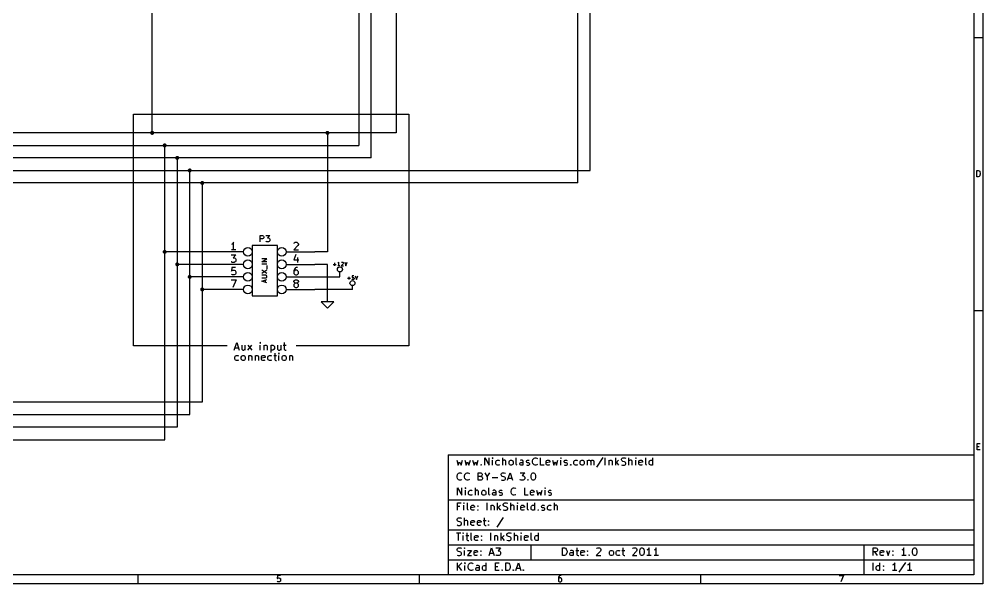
# Model space of a CAD drawing. Extents: x 4000 to 161350, y 4000 to 113000.
# Drawn here: x 84384 to 161350, y 4000 to 49070 of the extents above; entities that cross this region are included whole.
import ezdxf

# ---------------------------------------------------------------- set-up
doc = ezdxf.new("R2010")
doc.units = 0
for name, color, linetype in [('BLACK', 1, 'CONTINUOUS'), ('CYAN', 4, 'CONTINUOUS'), ('GREEN', 3, 'CONTINUOUS'), ('LIGHTBLUE', 10, 'CONTINUOUS'), ('RED', 5, 'CONTINUOUS')]:
    doc.layers.add(name, color=color, linetype=linetype)

msp = doc.modelspace()

# ---------------------------------------------------------------- linework, layer by layer
at = {"layer": 'BLACK'}
for p, q in [((161350, 113000), (161350, 4000)), ((160650, 112300), (160650, 4700)), ((161350, 47600), (160650, 47600)), ((160870, 36500), (160870, 37000)), ((160870, 37000), (160990, 37000)), ((160990, 37000), (161060, 36970)), ((161060, 36970), (161110, 36930)), ((160990, 36500), (160870, 36500)), ((161060, 36520), (160990, 36500)), ((161110, 36570), (161060, 36520)), ((161110, 36930), (161130, 36880)), ((161130, 36620), (161110, 36570)), ((161130, 36880), (161150, 36780)), ((161150, 36710), (161130, 36620)), ((161150, 36780), (161150, 36710)), ((161350, 25800), (160650, 25800)), ((160900, 14700), (160900, 15200)), ((160900, 15200), (161140, 15200)), ((160900, 14960), (161070, 14960)), ((161140, 14700), (160900, 14700)), ((118650, 14300), (118650, 4700)), ((118650, 14300), (160650, 14300)), ((119340, 13860), (119450, 13460)), ((119680, 13460), (119790, 13860)), ((119970, 13860), (120080, 13460)), ((120310, 13460), (120420, 13860)), ((120600, 13860), (120710, 13460)), ((120940, 13460), (121050, 13860)), ((121570, 13460), (121570, 14060)), ((121570, 14060), (121920, 13460)), ((121920, 13460), (121920, 14060)), ((122200, 14060), (122170, 14030)), ((122170, 14030), (122200, 14000)), ((122230, 14030), (122200, 14060)), ((122200, 14060), (122200, 14000)), ((122200, 14000), (122230, 14030)), ((122200, 13460), (122200, 13860)), ((122520, 13830), (122580, 13860)), ((122580, 13860), (122690, 13860)), ((122690, 13860), (122750, 13830)), ((123000, 13460), (123000, 14060)), ((123090, 13860), (123030, 13830)), ((123170, 13860), (123090, 13860)), ((123230, 13830), (123170, 13860)), ((123570, 13830), (123630, 13860)), ((123630, 13860), (123710, 13860)), ((123710, 13860), (123770, 13830)), ((124080, 13540), (124080, 14060)), ((124450, 13860), (124390, 13830)), ((124560, 13860), (124450, 13860)), ((124620, 13830), (124560, 13860)), ((124930, 13830), (124990, 13860)), ((124990, 13860), (125080, 13860)), ((125080, 13860), (125130, 13830)), ((125390, 13800), (125420, 13910)), ((125420, 13910), (125450, 13970)), ((125450, 13970), (125510, 14030)), ((125510, 14030), (125590, 14060)), ((125590, 14060), (125650, 14060)), ((125650, 14060), (125740, 14030)), ((125740, 14030), (125770, 14000)), ((126020, 13460), (126020, 14060)), ((126510, 13830), (126570, 13860)), ((126570, 13860), (126680, 13860)), ((126680, 13860), (126740, 13830)), ((126970, 13860), (127080, 13460)), ((127310, 13460), (127420, 13860)), ((127650, 14060), (127620, 14030)), ((127620, 14030), (127650, 14000)), ((127680, 14030), (127650, 14060)), ((127650, 14060), (127650, 14000)), ((127650, 14000), (127680, 14030)), ((127650, 13460), (127650, 13860)), ((127940, 13830), (128000, 13860)), ((128000, 13860), (128090, 13860)), ((128090, 13860), (128140, 13830)), ((128750, 13830), (128810, 13860)), ((128810, 13860), (128920, 13860)), ((128920, 13860), (128980, 13830)), ((129260, 13830), (129320, 13860)), ((129320, 13860), (129400, 13860)), ((129400, 13860), (129460, 13830)), ((129770, 13460), (129770, 13860)), ((129800, 13830), (129860, 13860)), ((129860, 13860), (129940, 13860)), ((129940, 13860), (130000, 13830)), ((130060, 13830), (130120, 13860)), ((130120, 13860), (130200, 13860)), ((130200, 13860), (130260, 13830)), ((131000, 14090), (130490, 13310)), ((131200, 13460), (131200, 14060)), ((131490, 13860), (131490, 13460)), ((131520, 13830), (131580, 13860)), ((131580, 13860), (131660, 13860)), ((131660, 13860), (131720, 13830)), ((132030, 13460), (132030, 14060)), ((132260, 13860), (132030, 13630)), ((132490, 13940), (132520, 14000)), ((132490, 13890), (132490, 13940)), ((132520, 13830), (132490, 13890)), ((132520, 14000), (132550, 14030)), ((132550, 14030), (132610, 14060)), ((132610, 14060), (132750, 14060)), ((132750, 14060), (132840, 14030)), ((133090, 13460), (133090, 14060)), ((133180, 13860), (133120, 13830)), ((133260, 13860), (133180, 13860)), ((133320, 13830), (133260, 13860)), ((133630, 14060), (133600, 14030)), ((133600, 14030), (133630, 14000)), ((133660, 14030), (133630, 14060)), ((133630, 14060), (133630, 14000)), ((133630, 14000), (133660, 14030)), ((133630, 13460), (133630, 13860)), ((133920, 13830), (133980, 13860)), ((133980, 13860), (134090, 13860)), ((134090, 13860), (134150, 13830)), ((134430, 13540), (134430, 14060)), ((134770, 13830), (134830, 13860)), ((134830, 13860), (134940, 13860)), ((134940, 13860), (135000, 13830)), ((135000, 13460), (135000, 14060)), ((119450, 13460), (119560, 13740)), ((119560, 13740), (119680, 13460)), ((120080, 13460), (120190, 13740)), ((120190, 13740), (120310, 13460)), ((120710, 13460), (120820, 13740)), ((120820, 13740), (120940, 13460)), ((121250, 13490), (121280, 13510)), ((121280, 13460), (121250, 13490)), ((121280, 13510), (121310, 13490)), ((121280, 13510), (121280, 13460)), ((121310, 13490), (121280, 13460)), ((122460, 13740), (122490, 13800)), ((122460, 13570), (122460, 13740)), ((122490, 13510), (122460, 13570)), ((122490, 13800), (122520, 13830)), ((122520, 13490), (122490, 13510)), ((122580, 13460), (122520, 13490)), ((122690, 13460), (122580, 13460)), ((122750, 13490), (122690, 13460)), ((123030, 13830), (123000, 13800)), ((123260, 13770), (123230, 13830)), ((123260, 13460), (123260, 13770)), ((123510, 13740), (123540, 13800)), ((123510, 13570), (123510, 13740)), ((123540, 13510), (123510, 13570)), ((123540, 13800), (123570, 13830)), ((123570, 13490), (123540, 13510)), ((123630, 13460), (123570, 13490)), ((123710, 13460), (123630, 13460)), ((123770, 13490), (123710, 13460)), ((123770, 13830), (123800, 13800)), ((123800, 13510), (123770, 13490)), ((123800, 13800), (123830, 13740)), ((123830, 13570), (123800, 13510)), ((123830, 13740), (123830, 13570)), ((124110, 13490), (124080, 13540)), ((124170, 13460), (124110, 13490)), ((124360, 13600), (124390, 13660)), ((124360, 13540), (124360, 13600)), ((124390, 13490), (124360, 13540)), ((124390, 13660), (124450, 13690)), ((124450, 13460), (124390, 13490)), ((124450, 13690), (124590, 13690)), ((124590, 13460), (124450, 13460)), ((124590, 13690), (124650, 13710)), ((124650, 13490), (124590, 13460)), ((124650, 13770), (124620, 13830)), ((124650, 13460), (124650, 13770)), ((124900, 13770), (124930, 13830)), ((124900, 13740), (124900, 13770)), ((124930, 13690), (124900, 13740)), ((124900, 13490), (124960, 13460)), ((124990, 13660), (124930, 13690)), ((124960, 13460), (125080, 13460)), ((125080, 13660), (124990, 13660)), ((125130, 13630), (125080, 13660)), ((125080, 13460), (125130, 13490)), ((125160, 13570), (125130, 13630)), ((125130, 13490), (125160, 13540)), ((125160, 13540), (125160, 13570)), ((125390, 13710), (125390, 13800)), ((125420, 13600), (125390, 13710)), ((125450, 13540), (125420, 13600)), ((125510, 13490), (125450, 13540)), ((125590, 13460), (125510, 13490)), ((125650, 13460), (125590, 13460)), ((125740, 13490), (125650, 13460)), ((125770, 13510), (125740, 13490)), ((126310, 13460), (126020, 13460)), ((126480, 13770), (126510, 13830)), ((126480, 13540), (126480, 13770)), ((126770, 13710), (126480, 13660)), ((126510, 13490), (126480, 13540)), ((126570, 13460), (126510, 13490)), ((126680, 13460), (126570, 13460)), ((126740, 13490), (126680, 13460)), ((126740, 13830), (126770, 13770)), ((126770, 13770), (126770, 13710)), ((127080, 13460), (127190, 13740)), ((127190, 13740), (127310, 13460)), ((127910, 13770), (127940, 13830)), ((127910, 13740), (127910, 13770)), ((127940, 13690), (127910, 13740)), ((127910, 13490), (127970, 13460)), ((128000, 13660), (127940, 13690)), ((127970, 13460), (128090, 13460)), ((128090, 13660), (128000, 13660)), ((128140, 13630), (128090, 13660)), ((128090, 13460), (128140, 13490)), ((128170, 13570), (128140, 13630)), ((128140, 13490), (128170, 13540)), ((128170, 13540), (128170, 13570)), ((128400, 13490), (128430, 13510)), ((128430, 13460), (128400, 13490)), ((128430, 13510), (128460, 13490)), ((128430, 13510), (128430, 13460)), ((128460, 13490), (128430, 13460)), ((128690, 13740), (128720, 13800)), ((128690, 13570), (128690, 13740)), ((128720, 13510), (128690, 13570)), ((128720, 13800), (128750, 13830)), ((128750, 13490), (128720, 13510)), ((128810, 13460), (128750, 13490)), ((128920, 13460), (128810, 13460)), ((128980, 13490), (128920, 13460)), ((129200, 13740), (129230, 13800)), ((129200, 13570), (129200, 13740)), ((129230, 13510), (129200, 13570)), ((129230, 13800), (129260, 13830)), ((129260, 13490), (129230, 13510)), ((129320, 13460), (129260, 13490)), ((129400, 13460), (129320, 13460)), ((129460, 13490), (129400, 13460)), ((129460, 13830), (129490, 13800)), ((129490, 13510), (129460, 13490)), ((129490, 13800), (129520, 13740)), ((129520, 13570), (129490, 13510)), ((129520, 13740), (129520, 13570)), ((129770, 13800), (129800, 13830)), ((130000, 13830), (130030, 13770)), ((130030, 13770), (130060, 13830)), ((130030, 13770), (130030, 13460)), ((130260, 13830), (130290, 13770)), ((130290, 13770), (130290, 13460)), ((131490, 13800), (131520, 13830)), ((131720, 13830), (131750, 13770)), ((131750, 13770), (131750, 13460)), ((132090, 13690), (132260, 13460)), ((132490, 13490), (132580, 13460)), ((132550, 13800), (132520, 13830)), ((132610, 13770), (132550, 13800)), ((132580, 13460), (132720, 13460)), ((132720, 13740), (132610, 13770)), ((132780, 13710), (132720, 13740)), ((132720, 13460), (132780, 13490)), ((132810, 13690), (132780, 13710)), ((132780, 13490), (132810, 13510)), ((132840, 13630), (132810, 13690)), ((132810, 13510), (132840, 13570)), ((132840, 13570), (132840, 13630)), ((133120, 13830), (133090, 13800)), ((133350, 13770), (133320, 13830)), ((133350, 13460), (133350, 13770)), ((133890, 13770), (133920, 13830)), ((133890, 13540), (133890, 13770)), ((134180, 13710), (133890, 13660)), ((133920, 13490), (133890, 13540)), ((133980, 13460), (133920, 13490)), ((134090, 13460), (133980, 13460)), ((134150, 13490), (134090, 13460)), ((134150, 13830), (134180, 13770)), ((134180, 13770), (134180, 13710)), ((134460, 13490), (134430, 13540)), ((134520, 13460), (134460, 13490)), ((134710, 13740), (134740, 13800)), ((134710, 13570), (134710, 13740)), ((134740, 13510), (134710, 13570)), ((134740, 13800), (134770, 13830)), ((134770, 13490), (134740, 13510)), ((134830, 13460), (134770, 13490)), ((134940, 13460), (134830, 13460)), ((135000, 13490), (134940, 13460)), ((119360, 12600), (119390, 12710)), ((119360, 12510), (119360, 12600)), ((119390, 12400), (119360, 12510)), ((119390, 12710), (119420, 12770)), ((119420, 12340), (119390, 12400)), ((119420, 12770), (119480, 12830)), ((119480, 12290), (119420, 12340)), ((119480, 12830), (119560, 12860)), ((119560, 12860), (119620, 12860)), ((119620, 12860), (119710, 12830)), ((119710, 12830), (119740, 12800)), ((119960, 12600), (119990, 12710)), ((119960, 12510), (119960, 12600)), ((119990, 12400), (119960, 12510)), ((119990, 12710), (120020, 12770)), ((120020, 12340), (119990, 12400)), ((120020, 12770), (120080, 12830)), ((120080, 12290), (120020, 12340)), ((120080, 12830), (120160, 12860)), ((120160, 12860), (120220, 12860)), ((120220, 12860), (120310, 12830)), ((120310, 12830), (120340, 12800)), ((121050, 12260), (121050, 12860)), ((121050, 12860), (121250, 12860)), ((121250, 12570), (121050, 12570)), ((121250, 12860), (121310, 12830)), ((121310, 12600), (121250, 12570)), ((121250, 12570), (121340, 12540)), ((121310, 12830), (121340, 12800)), ((121340, 12630), (121310, 12600)), ((121340, 12800), (121370, 12740)), ((121370, 12690), (121340, 12630)), ((121340, 12540), (121370, 12510)), ((121370, 12740), (121370, 12690)), ((121370, 12510), (121400, 12460)), ((121400, 12370), (121370, 12310)), ((121400, 12460), (121400, 12370)), ((121570, 12860), (121770, 12540)), ((121770, 12540), (121970, 12860)), ((121770, 12540), (121770, 12260)), ((122160, 12490), (122620, 12490)), ((122870, 12740), (122900, 12800)), ((122870, 12690), (122870, 12740)), ((122900, 12630), (122870, 12690)), ((122900, 12800), (122930, 12830)), ((122930, 12600), (122900, 12630)), ((122930, 12830), (122990, 12860)), ((122990, 12570), (122930, 12600)), ((122990, 12860), (123130, 12860)), ((123100, 12540), (122990, 12570)), ((123160, 12510), (123100, 12540)), ((123130, 12860), (123220, 12830)), ((123190, 12490), (123160, 12510)), ((123220, 12430), (123190, 12490)), ((123190, 12310), (123220, 12370)), ((123220, 12370), (123220, 12430)), ((123390, 12260), (123590, 12860)), ((123440, 12430), (123730, 12430)), ((123590, 12860), (123790, 12260)), ((124390, 12860), (124760, 12860)), ((124760, 12860), (124560, 12630)), ((124560, 12630), (124640, 12630)), ((124640, 12630), (124700, 12600)), ((124700, 12600), (124730, 12570)), ((124730, 12570), (124760, 12510)), ((124760, 12370), (124730, 12310)), ((124760, 12510), (124760, 12370)), ((125270, 12630), (125300, 12740)), ((125270, 12490), (125270, 12630)), ((125300, 12370), (125270, 12490)), ((125300, 12740), (125330, 12800)), ((125330, 12310), (125300, 12370)), ((125330, 12800), (125360, 12830)), ((125360, 12830), (125420, 12860)), ((125420, 12860), (125470, 12860)), ((125470, 12860), (125530, 12830)), ((125530, 12830), (125560, 12800)), ((125560, 12800), (125590, 12740)), ((125590, 12370), (125560, 12310)), ((125590, 12740), (125620, 12630)), ((125620, 12490), (125590, 12370)), ((125620, 12630), (125620, 12490)), ((119390, 11060), (119390, 11660)), ((119390, 11660), (119740, 11060)), ((119560, 12260), (119480, 12290)), ((119620, 12260), (119560, 12260)), ((119710, 12290), (119620, 12260)), ((119740, 12310), (119710, 12290)), ((119740, 11060), (119740, 11660)), ((120020, 11660), (119990, 11630)), ((119990, 11630), (120020, 11600)), ((120050, 11630), (120020, 11660)), ((120020, 11660), (120020, 11600)), ((120020, 11600), (120050, 11630)), ((120160, 12260), (120080, 12290)), ((120220, 12260), (120160, 12260)), ((120310, 12290), (120220, 12260)), ((120340, 12310), (120310, 12290)), ((120820, 11060), (120820, 11660)), ((121280, 12260), (121050, 12260)), ((121340, 12290), (121280, 12260)), ((121370, 12310), (121340, 12290)), ((121900, 11140), (121900, 11660)), ((122870, 12290), (122960, 12260)), ((122960, 12260), (123100, 12260)), ((123100, 12260), (123160, 12290)), ((123160, 12290), (123190, 12310)), ((123700, 11510), (123730, 11570)), ((123730, 11570), (123790, 11630)), ((123790, 11630), (123870, 11660)), ((123870, 11660), (123930, 11660)), ((123930, 11660), (124020, 11630)), ((124020, 11630), (124050, 11600)), ((124410, 12290), (124390, 12310)), ((124470, 12260), (124410, 12290)), ((124640, 12260), (124470, 12260)), ((124700, 12290), (124640, 12260)), ((124730, 12310), (124700, 12290)), ((124760, 11060), (124760, 11660)), ((124980, 12290), (125010, 12310)), ((125010, 12260), (124980, 12290)), ((125010, 12310), (125040, 12290)), ((125010, 12310), (125010, 12260)), ((125040, 12290), (125010, 12260)), ((125360, 12290), (125330, 12310)), ((125420, 12260), (125360, 12290)), ((125470, 12260), (125420, 12260)), ((125530, 12290), (125470, 12260)), ((125560, 12310), (125530, 12290)), ((126390, 11660), (126360, 11630)), ((126360, 11630), (126390, 11600)), ((126420, 11630), (126390, 11660)), ((126390, 11660), (126390, 11600)), ((126390, 11600), (126420, 11630)), ((120020, 11060), (120020, 11460)), ((120280, 11340), (120310, 11400)), ((120280, 11170), (120280, 11340)), ((120310, 11110), (120280, 11170)), ((120310, 11400), (120340, 11430)), ((120340, 11090), (120310, 11110)), ((120340, 11430), (120400, 11460)), ((120400, 11060), (120340, 11090)), ((120400, 11460), (120510, 11460)), ((120510, 11060), (120400, 11060)), ((120510, 11460), (120570, 11430)), ((120570, 11090), (120510, 11060)), ((120850, 11430), (120820, 11400)), ((120910, 11460), (120850, 11430)), ((120990, 11460), (120910, 11460)), ((121050, 11430), (120990, 11460)), ((121080, 11370), (121050, 11430)), ((121080, 11060), (121080, 11370)), ((121330, 11340), (121360, 11400)), ((121330, 11170), (121330, 11340)), ((121360, 11110), (121330, 11170)), ((121360, 11400), (121390, 11430)), ((121390, 11090), (121360, 11110)), ((121390, 11430), (121450, 11460)), ((121450, 11060), (121390, 11090)), ((121450, 11460), (121530, 11460)), ((121530, 11060), (121450, 11060)), ((121530, 11460), (121590, 11430)), ((121590, 11090), (121530, 11060)), ((121590, 11430), (121620, 11400)), ((121620, 11110), (121590, 11090)), ((121620, 11400), (121650, 11340)), ((121650, 11170), (121620, 11110)), ((121650, 11340), (121650, 11170)), ((121930, 11090), (121900, 11140)), ((121990, 11060), (121930, 11090)), ((122180, 11200), (122210, 11260)), ((122180, 11140), (122180, 11200)), ((122210, 11090), (122180, 11140)), ((122270, 11460), (122210, 11430)), ((122210, 11260), (122270, 11290)), ((122270, 11060), (122210, 11090)), ((122380, 11460), (122270, 11460)), ((122270, 11290), (122410, 11290)), ((122410, 11060), (122270, 11060)), ((122440, 11430), (122380, 11460)), ((122410, 11290), (122470, 11310)), ((122470, 11090), (122410, 11060)), ((122470, 11370), (122440, 11430)), ((122470, 11060), (122470, 11370)), ((122720, 11370), (122750, 11430)), ((122720, 11340), (122720, 11370)), ((122750, 11290), (122720, 11340)), ((122720, 11090), (122780, 11060)), ((122750, 11430), (122810, 11460)), ((122810, 11260), (122750, 11290)), ((122780, 11060), (122900, 11060)), ((122810, 11460), (122900, 11460)), ((122900, 11260), (122810, 11260)), ((122900, 11460), (122950, 11430)), ((122950, 11230), (122900, 11260)), ((122900, 11060), (122950, 11090)), ((122980, 11170), (122950, 11230)), ((122950, 11090), (122980, 11140)), ((122980, 11140), (122980, 11170)), ((123670, 11400), (123700, 11510)), ((123670, 11310), (123670, 11400)), ((123700, 11200), (123670, 11310)), ((123730, 11140), (123700, 11200)), ((123790, 11090), (123730, 11140)), ((123870, 11060), (123790, 11090)), ((123930, 11060), (123870, 11060)), ((124020, 11090), (123930, 11060)), ((124050, 11110), (124020, 11090)), ((125050, 11060), (124760, 11060)), ((125220, 11370), (125250, 11430)), ((125220, 11140), (125220, 11370)), ((125510, 11310), (125220, 11260)), ((125250, 11090), (125220, 11140)), ((125250, 11430), (125310, 11460)), ((125310, 11060), (125250, 11090)), ((125310, 11460), (125420, 11460)), ((125420, 11060), (125310, 11060)), ((125420, 11460), (125480, 11430)), ((125480, 11090), (125420, 11060)), ((125480, 11430), (125510, 11370)), ((125510, 11370), (125510, 11310)), ((125710, 11460), (125820, 11060)), ((125820, 11060), (125930, 11340)), ((125930, 11340), (126050, 11060)), ((126050, 11060), (126160, 11460)), ((126390, 11060), (126390, 11460)), ((126650, 11370), (126680, 11430)), ((126650, 11340), (126650, 11370)), ((126680, 11290), (126650, 11340)), ((126650, 11090), (126710, 11060)), ((126680, 11430), (126740, 11460)), ((126740, 11260), (126680, 11290)), ((126710, 11060), (126830, 11060)), ((126740, 11460), (126830, 11460)), ((126830, 11260), (126740, 11260)), ((126830, 11460), (126880, 11430)), ((126880, 11230), (126830, 11260)), ((126830, 11060), (126880, 11090)), ((126910, 11170), (126880, 11230)), ((126880, 11090), (126910, 11140)), ((126910, 11140), (126910, 11170)), ((118650, 10700), (160650, 10700)), ((119390, 9860), (119390, 10460)), ((119390, 10460), (119680, 10460)), ((119590, 10170), (119390, 10170)), ((119900, 10460), (119870, 10430)), ((119870, 10430), (119900, 10400)), ((119930, 10430), (119900, 10460)), ((119900, 10460), (119900, 10400)), ((119900, 10400), (119930, 10430)), ((119900, 9860), (119900, 10260)), ((120190, 9940), (120190, 10460)), ((120470, 10170), (120500, 10230)), ((120470, 9940), (120470, 10170)), ((120760, 10110), (120470, 10060)), ((120500, 10230), (120560, 10260)), ((120560, 10260), (120670, 10260)), ((120670, 10260), (120730, 10230)), ((120730, 10230), (120760, 10170)), ((120760, 10170), (120760, 10110)), ((120980, 10200), (121010, 10230)), ((121010, 10170), (120980, 10200)), ((121010, 10230), (121040, 10200)), ((121010, 10230), (121010, 10170)), ((121040, 10200), (121010, 10170)), ((121760, 9860), (121760, 10460)), ((122050, 10260), (122050, 9860)), ((122050, 10200), (122080, 10230)), ((122080, 10230), (122140, 10260)), ((122140, 10260), (122220, 10260)), ((122220, 10260), (122280, 10230)), ((122280, 10230), (122310, 10170)), ((122310, 10170), (122310, 9860)), ((122590, 9860), (122590, 10460)), ((122820, 10260), (122590, 10030)), ((122650, 10090), (122820, 9860)), ((123050, 10340), (123080, 10400)), ((123050, 10290), (123050, 10340)), ((123080, 10230), (123050, 10290)), ((123080, 10400), (123110, 10430)), ((123110, 10200), (123080, 10230)), ((123110, 10430), (123170, 10460)), ((123170, 10170), (123110, 10200)), ((123170, 10460), (123310, 10460)), ((123280, 10140), (123170, 10170)), ((123340, 10110), (123280, 10140)), ((123310, 10460), (123400, 10430)), ((123370, 10090), (123340, 10110)), ((123400, 10030), (123370, 10090)), ((123400, 9970), (123400, 10030)), ((123650, 9860), (123650, 10460)), ((123680, 10230), (123650, 10200)), ((123740, 10260), (123680, 10230)), ((123820, 10260), (123740, 10260)), ((123880, 10230), (123820, 10260)), ((123910, 10170), (123880, 10230)), ((123910, 9860), (123910, 10170)), ((124190, 10460), (124160, 10430)), ((124160, 10430), (124190, 10400)), ((124220, 10430), (124190, 10460)), ((124190, 10460), (124190, 10400)), ((124190, 10400), (124220, 10430)), ((124190, 9860), (124190, 10260)), ((124450, 10170), (124480, 10230)), ((124450, 9940), (124450, 10170)), ((124740, 10110), (124450, 10060)), ((124480, 10230), (124540, 10260)), ((124540, 10260), (124650, 10260)), ((124650, 10260), (124710, 10230)), ((124710, 10230), (124740, 10170)), ((124740, 10170), (124740, 10110)), ((124990, 9940), (124990, 10460)), ((125270, 10140), (125300, 10200)), ((125270, 9970), (125270, 10140)), ((125300, 10200), (125330, 10230)), ((125330, 10230), (125390, 10260)), ((125390, 10260), (125500, 10260)), ((125500, 10260), (125560, 10230)), ((125560, 9860), (125560, 10460)), ((126100, 10170), (126130, 10230)), ((126100, 10140), (126100, 10170)), ((126130, 10090), (126100, 10140)), ((126130, 10230), (126190, 10260)), ((126190, 10060), (126130, 10090)), ((126190, 10260), (126280, 10260)), ((126280, 10060), (126190, 10060)), ((126280, 10260), (126330, 10230)), ((126330, 10030), (126280, 10060)), ((126360, 9970), (126330, 10030)), ((126590, 10140), (126620, 10200)), ((126590, 9970), (126590, 10140)), ((126620, 10200), (126650, 10230)), ((126650, 10230), (126710, 10260)), ((126710, 10260), (126820, 10260)), ((126820, 10260), (126880, 10230)), ((127130, 9860), (127130, 10460)), ((127160, 10230), (127130, 10200)), ((127220, 10260), (127160, 10230)), ((127300, 10260), (127220, 10260)), ((127360, 10230), (127300, 10260)), ((127390, 10170), (127360, 10230)), ((127390, 9860), (127390, 10170)), ((119420, 9230), (119480, 9260)), ((119480, 9260), (119620, 9260)), ((119620, 9260), (119710, 9230)), ((119960, 8660), (119960, 9260)), ((120220, 9890), (120190, 9940)), ((120280, 9860), (120220, 9890)), ((120500, 9890), (120470, 9940)), ((120560, 9860), (120500, 9890)), ((120670, 9860), (120560, 9860)), ((120730, 9890), (120670, 9860)), ((120980, 9890), (121010, 9910)), ((121010, 9860), (120980, 9890)), ((121010, 9910), (121040, 9890)), ((121010, 9910), (121010, 9860)), ((121040, 9890), (121010, 9860)), ((121520, 9260), (121520, 8740)), ((123040, 9290), (122530, 8510)), ((123050, 9890), (123140, 9860)), ((123140, 9860), (123280, 9860)), ((123280, 9860), (123340, 9890)), ((123340, 9890), (123370, 9910)), ((123370, 9910), (123400, 9970)), ((124480, 9890), (124450, 9940)), ((124540, 9860), (124480, 9890)), ((124650, 9860), (124540, 9860)), ((124710, 9890), (124650, 9860)), ((125020, 9890), (124990, 9940)), ((125080, 9860), (125020, 9890)), ((125300, 9910), (125270, 9970)), ((125330, 9890), (125300, 9910)), ((125390, 9860), (125330, 9890)), ((125500, 9860), (125390, 9860)), ((125560, 9890), (125500, 9860)), ((125810, 9890), (125840, 9910)), ((125840, 9860), (125810, 9890)), ((125840, 9910), (125870, 9890)), ((125840, 9910), (125840, 9860)), ((125870, 9890), (125840, 9860)), ((126100, 9890), (126160, 9860)), ((126160, 9860), (126280, 9860)), ((126280, 9860), (126330, 9890)), ((126330, 9890), (126360, 9940)), ((126360, 9940), (126360, 9970)), ((126620, 9910), (126590, 9970)), ((126650, 9890), (126620, 9910)), ((126710, 9860), (126650, 9890)), ((126820, 9860), (126710, 9860)), ((126880, 9890), (126820, 9860)), ((119360, 9140), (119390, 9200)), ((119360, 9090), (119360, 9140)), ((119390, 9030), (119360, 9090)), ((119360, 8690), (119450, 8660)), ((119390, 9200), (119420, 9230)), ((119420, 9000), (119390, 9030)), ((119480, 8970), (119420, 9000)), ((119450, 8660), (119590, 8660)), ((119590, 8940), (119480, 8970)), ((119650, 8910), (119590, 8940)), ((119590, 8660), (119650, 8690)), ((119680, 8890), (119650, 8910)), ((119650, 8690), (119680, 8710)), ((119710, 8830), (119680, 8890)), ((119680, 8710), (119710, 8770)), ((119710, 8770), (119710, 8830)), ((119990, 9030), (119960, 9000)), ((120050, 9060), (119990, 9030)), ((120130, 9060), (120050, 9060)), ((120190, 9030), (120130, 9060)), ((120220, 8970), (120190, 9030)), ((120220, 8660), (120220, 8970)), ((120470, 8970), (120500, 9030)), ((120470, 8740), (120470, 8970)), ((120760, 8910), (120470, 8860)), ((120500, 8690), (120470, 8740)), ((120500, 9030), (120560, 9060)), ((120560, 8660), (120500, 8690)), ((120560, 9060), (120670, 9060)), ((120670, 8660), (120560, 8660)), ((120670, 9060), (120730, 9030)), ((120730, 8690), (120670, 8660)), ((120730, 9030), (120760, 8970)), ((120760, 8970), (120760, 8910)), ((120980, 8970), (121010, 9030)), ((120980, 8740), (120980, 8970)), ((121270, 8910), (120980, 8860)), ((121010, 8690), (120980, 8740)), ((121010, 9030), (121070, 9060)), ((121070, 8660), (121010, 8690)), ((121070, 9060), (121180, 9060)), ((121180, 8660), (121070, 8660)), ((121180, 9060), (121240, 9030)), ((121240, 8690), (121180, 8660)), ((121240, 9030), (121270, 8970)), ((121270, 8970), (121270, 8910)), ((121440, 9060), (121670, 9060)), ((121520, 8740), (121550, 8690)), ((121550, 8690), (121610, 8660)), ((121610, 8660), (121670, 8660)), ((121830, 9000), (121860, 9030)), ((121860, 8970), (121830, 9000)), ((121830, 8690), (121860, 8710)), ((121860, 8660), (121830, 8690)), ((121860, 9030), (121890, 9000)), ((121860, 9030), (121860, 8970)), ((121890, 9000), (121860, 8970)), ((121860, 8710), (121890, 8690)), ((121860, 8710), (121860, 8660)), ((121890, 8690), (121860, 8660)), ((118650, 8300), (160650, 8300)), ((119310, 8060), (119650, 8060)), ((119480, 7460), (119480, 8060)), ((119850, 8060), (119820, 8030)), ((119820, 8030), (119850, 8000)), ((119880, 8030), (119850, 8060)), ((119850, 8060), (119850, 8000)), ((119850, 8000), (119880, 8030)), ((119850, 7460), (119850, 7860)), ((120060, 7860), (120290, 7860)), ((120140, 8060), (120140, 7540)), ((120480, 7540), (120480, 8060)), ((120760, 7770), (120790, 7830)), ((120760, 7540), (120760, 7770)), ((121050, 7710), (120760, 7660)), ((120790, 7830), (120850, 7860)), ((120850, 7860), (120960, 7860)), ((120960, 7860), (121020, 7830)), ((121020, 7830), (121050, 7770)), ((121050, 7770), (121050, 7710)), ((121270, 7800), (121300, 7830)), ((121300, 7770), (121270, 7800)), ((121300, 7830), (121330, 7800)), ((121300, 7830), (121300, 7770)), ((121330, 7800), (121300, 7770)), ((122050, 7460), (122050, 8060)), ((122340, 7860), (122340, 7460)), ((122340, 7800), (122370, 7830)), ((122370, 7830), (122430, 7860)), ((122430, 7860), (122510, 7860)), ((122510, 7860), (122570, 7830)), ((122570, 7830), (122600, 7770)), ((122600, 7770), (122600, 7460)), ((122880, 7460), (122880, 8060)), ((123110, 7860), (122880, 7630)), ((123340, 7940), (123370, 8000)), ((123340, 7890), (123340, 7940)), ((123370, 7830), (123340, 7890)), ((123370, 8000), (123400, 8030)), ((123400, 7800), (123370, 7830)), ((123400, 8030), (123460, 8060)), ((123460, 7770), (123400, 7800)), ((123460, 8060), (123600, 8060)), ((123570, 7740), (123460, 7770)), ((123630, 7710), (123570, 7740)), ((123600, 8060), (123690, 8030)), ((123660, 7690), (123630, 7710)), ((123940, 7460), (123940, 8060)), ((123970, 7830), (123940, 7800)), ((124030, 7860), (123970, 7830)), ((124110, 7860), (124030, 7860)), ((124170, 7830), (124110, 7860)), ((124200, 7770), (124170, 7830)), ((124200, 7460), (124200, 7770)), ((124480, 8060), (124450, 8030)), ((124450, 8030), (124480, 8000)), ((124510, 8030), (124480, 8060)), ((124480, 8060), (124480, 8000)), ((124480, 8000), (124510, 8030)), ((124480, 7460), (124480, 7860)), ((124740, 7770), (124770, 7830)), ((124740, 7540), (124740, 7770)), ((125030, 7710), (124740, 7660)), ((124770, 7830), (124830, 7860)), ((124830, 7860), (124940, 7860)), ((124940, 7860), (125000, 7830)), ((125000, 7830), (125030, 7770)), ((125030, 7770), (125030, 7710)), ((125280, 7540), (125280, 8060)), ((125560, 7740), (125590, 7800)), ((125560, 7570), (125560, 7740)), ((125590, 7800), (125620, 7830)), ((125620, 7830), (125680, 7860)), ((125680, 7860), (125790, 7860)), ((125790, 7860), (125850, 7830)), ((125850, 7460), (125850, 8060)), ((118650, 7100), (160650, 7100)), ((120140, 7540), (120170, 7490)), ((120170, 7490), (120230, 7460)), ((120230, 7460), (120290, 7460)), ((120510, 7490), (120480, 7540)), ((120570, 7460), (120510, 7490)), ((120790, 7490), (120760, 7540)), ((120850, 7460), (120790, 7490)), ((120960, 7460), (120850, 7460)), ((121020, 7490), (120960, 7460)), ((121270, 7490), (121300, 7510)), ((121300, 7460), (121270, 7490)), ((121300, 7510), (121330, 7490)), ((121300, 7510), (121300, 7460)), ((121330, 7490), (121300, 7460)), ((122940, 7690), (123110, 7460)), ((123340, 7490), (123430, 7460)), ((123430, 7460), (123570, 7460)), ((123570, 7460), (123630, 7490)), ((123630, 7490), (123660, 7510)), ((123690, 7630), (123660, 7690)), ((123660, 7510), (123690, 7570)), ((123690, 7570), (123690, 7630)), ((124770, 7490), (124740, 7540)), ((124830, 7460), (124770, 7490)), ((124940, 7460), (124830, 7460)), ((125000, 7490), (124940, 7460)), ((125250, 7100), (125250, 5900)), ((125310, 7490), (125280, 7540)), ((125370, 7460), (125310, 7490)), ((125590, 7510), (125560, 7570)), ((125620, 7490), (125590, 7510)), ((125680, 7460), (125620, 7490)), ((125790, 7460), (125680, 7460)), ((125850, 7490), (125790, 7460)), ((151850, 7100), (151850, 4700)), ((119360, 6740), (119390, 6800)), ((119360, 6690), (119360, 6740)), ((119390, 6630), (119360, 6690)), ((119360, 6290), (119450, 6260)), ((119390, 6800), (119420, 6830)), ((119420, 6600), (119390, 6630)), ((119420, 6830), (119480, 6860)), ((119480, 6570), (119420, 6600)), ((119450, 6260), (119590, 6260)), ((119480, 6860), (119620, 6860)), ((119590, 6540), (119480, 6570)), ((119650, 6510), (119590, 6540)), ((119590, 6260), (119650, 6290)), ((119620, 6860), (119710, 6830)), ((119680, 6490), (119650, 6510)), ((119650, 6290), (119680, 6310)), ((119710, 6430), (119680, 6490)), ((119680, 6310), (119710, 6370)), ((119710, 6370), (119710, 6430)), ((119960, 6860), (119930, 6830)), ((119930, 6830), (119960, 6800)), ((119990, 6830), (119960, 6860)), ((119960, 6860), (119960, 6800)), ((119960, 6800), (119990, 6830)), ((119960, 6260), (119960, 6660)), ((120200, 6660), (120510, 6660)), ((120510, 6660), (120200, 6260)), ((120200, 6260), (120510, 6260)), ((120710, 6570), (120740, 6630)), ((120710, 6340), (120710, 6570)), ((121000, 6510), (120710, 6460)), ((120740, 6290), (120710, 6340)), ((120740, 6630), (120800, 6660)), ((120800, 6260), (120740, 6290)), ((120800, 6660), (120910, 6660)), ((120910, 6260), (120800, 6260)), ((120910, 6660), (120970, 6630)), ((120970, 6290), (120910, 6260)), ((120970, 6630), (121000, 6570)), ((121000, 6570), (121000, 6510)), ((121220, 6600), (121250, 6630)), ((121250, 6570), (121220, 6600)), ((121220, 6290), (121250, 6310)), ((121250, 6260), (121220, 6290)), ((121250, 6630), (121280, 6600)), ((121250, 6630), (121250, 6570)), ((121280, 6600), (121250, 6570)), ((121250, 6310), (121280, 6290)), ((121250, 6310), (121250, 6260)), ((121280, 6290), (121250, 6260)), ((121920, 6260), (122120, 6860)), ((121970, 6430), (122260, 6430)), ((122120, 6860), (122320, 6260)), ((122460, 6860), (122830, 6860)), ((122480, 6290), (122460, 6310)), ((122540, 6260), (122480, 6290)), ((122710, 6260), (122540, 6260)), ((122830, 6860), (122630, 6630)), ((122630, 6630), (122710, 6630)), ((122710, 6630), (122770, 6600)), ((122770, 6290), (122710, 6260)), ((122770, 6600), (122800, 6570)), ((122800, 6310), (122770, 6290)), ((122800, 6570), (122830, 6510)), ((122830, 6370), (122800, 6310)), ((122830, 6510), (122830, 6370)), ((127790, 6260), (127790, 6860)), ((127790, 6860), (127940, 6860)), ((127940, 6260), (127790, 6260)), ((127940, 6860), (128020, 6830)), ((128020, 6290), (127940, 6260)), ((128020, 6830), (128080, 6770)), ((128080, 6340), (128020, 6290)), ((128080, 6770), (128110, 6710)), ((128110, 6400), (128080, 6340)), ((128110, 6710), (128140, 6600)), ((128140, 6510), (128110, 6400)), ((128140, 6600), (128140, 6510)), ((128360, 6400), (128390, 6460)), ((128360, 6340), (128360, 6400)), ((128390, 6290), (128360, 6340)), ((128450, 6660), (128390, 6630)), ((128390, 6460), (128450, 6490)), ((128450, 6260), (128390, 6290)), ((128560, 6660), (128450, 6660)), ((128450, 6490), (128590, 6490)), ((128590, 6260), (128450, 6260)), ((128620, 6630), (128560, 6660)), ((128590, 6490), (128650, 6510)), ((128650, 6290), (128590, 6260)), ((128650, 6570), (128620, 6630)), ((128650, 6260), (128650, 6570)), ((128850, 6660), (129080, 6660)), ((128930, 6860), (128930, 6340)), ((128930, 6340), (128960, 6290)), ((128960, 6290), (129020, 6260)), ((129020, 6260), (129080, 6260)), ((129240, 6570), (129270, 6630)), ((129240, 6340), (129240, 6570)), ((129530, 6510), (129240, 6460)), ((129270, 6290), (129240, 6340)), ((129270, 6630), (129330, 6660)), ((129330, 6260), (129270, 6290)), ((129330, 6660), (129440, 6660)), ((129440, 6260), (129330, 6260)), ((129440, 6660), (129500, 6630)), ((129500, 6290), (129440, 6260)), ((129500, 6630), (129530, 6570)), ((129530, 6570), (129530, 6510)), ((129750, 6600), (129780, 6630)), ((129780, 6570), (129750, 6600)), ((129750, 6290), (129780, 6310)), ((129780, 6260), (129750, 6290)), ((129780, 6630), (129810, 6600)), ((129780, 6630), (129780, 6570)), ((129810, 6600), (129780, 6570)), ((129780, 6310), (129810, 6290)), ((129780, 6310), (129780, 6260)), ((129810, 6290), (129780, 6260)), ((130820, 6600), (130480, 6260)), ((130480, 6260), (130850, 6260)), ((130500, 6800), (130530, 6830)), ((130530, 6830), (130590, 6860)), ((130590, 6860), (130730, 6860)), ((130730, 6860), (130790, 6830)), ((130790, 6830), (130820, 6800)), ((130820, 6800), (130850, 6740)), ((130850, 6690), (130820, 6600)), ((130850, 6740), (130850, 6690)), ((131530, 6540), (131560, 6600)), ((131530, 6370), (131530, 6540)), ((131560, 6310), (131530, 6370)), ((131560, 6600), (131590, 6630)), ((131590, 6290), (131560, 6310)), ((131590, 6630), (131650, 6660)), ((131650, 6260), (131590, 6290)), ((131650, 6660), (131730, 6660)), ((131730, 6260), (131650, 6260)), ((131730, 6660), (131790, 6630)), ((131790, 6290), (131730, 6260)), ((131790, 6630), (131820, 6600)), ((131820, 6310), (131790, 6290)), ((131820, 6600), (131850, 6540)), ((131850, 6370), (131820, 6310)), ((131850, 6540), (131850, 6370)), ((132070, 6540), (132100, 6600)), ((132070, 6370), (132070, 6540)), ((132100, 6310), (132070, 6370)), ((132100, 6600), (132130, 6630)), ((132130, 6290), (132100, 6310)), ((132130, 6630), (132190, 6660)), ((132190, 6260), (132130, 6290)), ((132190, 6660), (132300, 6660)), ((132300, 6260), (132190, 6260)), ((132300, 6660), (132360, 6630)), ((132360, 6290), (132300, 6260)), ((132530, 6660), (132760, 6660)), ((132610, 6860), (132610, 6340)), ((132610, 6340), (132640, 6290)), ((132640, 6290), (132700, 6260)), ((132700, 6260), (132760, 6260)), ((133700, 6600), (133360, 6260)), ((133360, 6260), (133730, 6260)), ((133380, 6800), (133410, 6830)), ((133410, 6830), (133470, 6860)), ((133470, 6860), (133610, 6860)), ((133610, 6860), (133670, 6830)), ((133670, 6830), (133700, 6800)), ((133700, 6800), (133730, 6740)), ((133730, 6690), (133700, 6600)), ((133730, 6740), (133730, 6690)), ((133950, 6630), (133980, 6740)), ((133950, 6490), (133950, 6630)), ((133980, 6370), (133950, 6490)), ((133980, 6740), (134010, 6800)), ((134010, 6310), (133980, 6370)), ((134010, 6800), (134040, 6830)), ((134040, 6290), (134010, 6310)), ((134040, 6830), (134100, 6860)), ((134100, 6260), (134040, 6290)), ((134100, 6860), (134150, 6860)), ((134150, 6260), (134100, 6260)), ((134150, 6860), (134210, 6830)), ((134210, 6290), (134150, 6260)), ((134210, 6830), (134240, 6800)), ((134240, 6310), (134210, 6290)), ((134240, 6800), (134270, 6740)), ((134270, 6370), (134240, 6310)), ((134270, 6740), (134300, 6630)), ((134300, 6490), (134270, 6370)), ((134300, 6630), (134300, 6490)), ((134580, 6710), (134520, 6690)), ((134870, 6260), (134520, 6260)), ((134640, 6770), (134580, 6710)), ((134700, 6860), (134640, 6770)), ((134700, 6260), (134700, 6860)), ((135150, 6710), (135090, 6690)), ((135440, 6260), (135090, 6260)), ((135210, 6770), (135150, 6710)), ((135270, 6860), (135210, 6770)), ((135270, 6260), (135270, 6860)), ((152590, 6260), (152590, 6860)), ((152590, 6860), (152820, 6860)), ((152820, 6540), (152590, 6540)), ((152940, 6260), (152740, 6540)), ((152820, 6860), (152880, 6830)), ((152880, 6570), (152820, 6540)), ((152880, 6830), (152910, 6800)), ((152910, 6600), (152880, 6570)), ((152910, 6800), (152940, 6740)), ((152940, 6660), (152910, 6600)), ((152940, 6740), (152940, 6660)), ((153160, 6570), (153190, 6630)), ((153160, 6340), (153160, 6570)), ((153450, 6510), (153160, 6460)), ((153190, 6290), (153160, 6340)), ((153190, 6630), (153250, 6660)), ((153250, 6260), (153190, 6290)), ((153250, 6660), (153360, 6660)), ((153360, 6260), (153250, 6260)), ((153360, 6660), (153420, 6630)), ((153420, 6290), (153360, 6260)), ((153420, 6630), (153450, 6570)), ((153450, 6570), (153450, 6510)), ((153650, 6660), (153790, 6260)), ((153790, 6260), (153930, 6660)), ((154130, 6600), (154160, 6630)), ((154160, 6570), (154130, 6600)), ((154130, 6290), (154160, 6310)), ((154160, 6260), (154130, 6290)), ((154160, 6630), (154190, 6600)), ((154160, 6630), (154160, 6570)), ((154190, 6600), (154160, 6570)), ((154160, 6310), (154190, 6290)), ((154160, 6310), (154160, 6260)), ((154190, 6290), (154160, 6260)), ((154940, 6710), (154880, 6690)), ((155230, 6260), (154880, 6260)), ((155000, 6770), (154940, 6710)), ((155060, 6860), (155000, 6770)), ((155060, 6260), (155060, 6860)), ((155450, 6290), (155480, 6310)), ((155480, 6260), (155450, 6290)), ((155480, 6310), (155510, 6290)), ((155480, 6310), (155480, 6260)), ((155510, 6290), (155480, 6260)), ((155740, 6630), (155770, 6740)), ((155740, 6490), (155740, 6630)), ((155770, 6370), (155740, 6490)), ((155770, 6740), (155800, 6800)), ((155800, 6310), (155770, 6370)), ((155800, 6800), (155830, 6830)), ((155830, 6290), (155800, 6310)), ((155830, 6830), (155890, 6860)), ((155890, 6260), (155830, 6290)), ((155890, 6860), (155940, 6860)), ((155940, 6260), (155890, 6260)), ((155940, 6860), (156000, 6830)), ((156000, 6290), (155940, 6260)), ((156000, 6830), (156030, 6800)), ((156030, 6310), (156000, 6290)), ((156030, 6800), (156060, 6740)), ((156060, 6370), (156030, 6310)), ((156060, 6740), (156090, 6630)), ((156090, 6490), (156060, 6370)), ((156090, 6630), (156090, 6490)), ((118650, 5900), (160650, 5900)), ((119390, 5060), (119390, 5660)), ((119740, 5660), (119390, 5310)), ((119740, 5060), (119480, 5400)), ((119990, 5660), (119960, 5630)), ((119960, 5630), (119990, 5600)), ((120020, 5630), (119990, 5660)), ((119990, 5660), (119990, 5600)), ((119990, 5600), (120020, 5630)), ((119990, 5060), (119990, 5460)), ((120250, 5400), (120280, 5510)), ((120250, 5310), (120250, 5400)), ((120280, 5510), (120310, 5570)), ((120310, 5570), (120370, 5630)), ((120370, 5630), (120450, 5660)), ((120450, 5660), (120510, 5660)), ((120510, 5660), (120600, 5630)), ((120600, 5630), (120630, 5600)), ((120940, 5460), (120880, 5430)), ((121050, 5460), (120940, 5460)), ((121110, 5430), (121050, 5460)), ((121140, 5370), (121110, 5430)), ((121390, 5340), (121420, 5400)), ((121420, 5400), (121450, 5430)), ((121450, 5430), (121510, 5460)), ((121510, 5460), (121620, 5460)), ((121620, 5460), (121680, 5430)), ((121680, 5060), (121680, 5660)), ((122420, 5060), (122420, 5660)), ((122420, 5660), (122710, 5660)), ((123250, 5060), (123250, 5660)), ((123250, 5660), (123400, 5660)), ((123400, 5660), (123480, 5630)), ((123480, 5630), (123540, 5570)), ((123540, 5570), (123570, 5510)), ((123570, 5510), (123600, 5400)), ((123600, 5400), (123600, 5310)), ((124060, 5060), (124260, 5660)), ((124260, 5660), (124460, 5060)), ((152590, 5060), (152590, 5660)), ((152850, 5340), (152880, 5400)), ((152880, 5400), (152910, 5430)), ((152910, 5430), (152970, 5460)), ((152970, 5460), (153080, 5460)), ((153080, 5460), (153140, 5430)), ((153140, 5060), (153140, 5660)), ((153390, 5400), (153420, 5430)), ((153420, 5370), (153390, 5400)), ((153420, 5430), (153450, 5400)), ((153420, 5430), (153420, 5370)), ((153450, 5400), (153420, 5370)), ((154200, 5510), (154140, 5490)), ((154260, 5570), (154200, 5510)), ((154320, 5660), (154260, 5570)), ((154320, 5060), (154320, 5660)), ((155170, 5690), (154660, 4910)), ((155400, 5510), (155340, 5490)), ((155460, 5570), (155400, 5510)), ((155520, 5660), (155460, 5570)), ((155520, 5060), (155520, 5660)), ((160650, 4700), (4700, 4700)), ((93880, 4000), (93880, 4700)), ((105000, 4650), (104980, 4410)), ((105240, 4650), (105000, 4650)), ((116350, 4000), (116350, 4700)), ((120280, 5200), (120250, 5310)), ((120310, 5140), (120280, 5200)), ((120370, 5090), (120310, 5140)), ((120450, 5060), (120370, 5090)), ((120510, 5060), (120450, 5060)), ((120600, 5090), (120510, 5060)), ((120630, 5110), (120600, 5090)), ((120850, 5200), (120880, 5260)), ((120850, 5140), (120850, 5200)), ((120880, 5090), (120850, 5140)), ((120880, 5260), (120940, 5290)), ((120940, 5060), (120880, 5090)), ((120940, 5290), (121080, 5290)), ((121080, 5060), (120940, 5060)), ((121080, 5290), (121140, 5310)), ((121140, 5090), (121080, 5060)), ((121140, 5060), (121140, 5370)), ((121390, 5170), (121390, 5340)), ((121420, 5110), (121390, 5170)), ((121450, 5090), (121420, 5110)), ((121510, 5060), (121450, 5090)), ((121620, 5060), (121510, 5060)), ((121680, 5090), (121620, 5060)), ((122420, 5370), (122620, 5370)), ((122710, 5060), (122420, 5060)), ((122930, 5090), (122960, 5110)), ((122960, 5060), (122930, 5090)), ((122960, 5110), (122990, 5090)), ((122960, 5110), (122960, 5060)), ((122990, 5090), (122960, 5060)), ((123400, 5060), (123250, 5060)), ((123480, 5090), (123400, 5060)), ((123540, 5140), (123480, 5090)), ((123570, 5200), (123540, 5140)), ((123600, 5310), (123570, 5200)), ((123820, 5090), (123850, 5110)), ((123850, 5060), (123820, 5090)), ((123850, 5110), (123880, 5090)), ((123850, 5110), (123850, 5060)), ((123880, 5090), (123850, 5060)), ((124110, 5230), (124400, 5230)), ((124620, 5090), (124650, 5110)), ((124650, 5060), (124620, 5090)), ((124650, 5110), (124680, 5090)), ((124650, 5110), (124650, 5060)), ((124680, 5090), (124650, 5060)), ((127540, 4620), (127520, 4600)), ((127590, 4650), (127540, 4620)), ((127680, 4650), (127590, 4650)), ((138820, 4000), (138820, 4700)), ((149890, 4650), (150220, 4650)), ((150220, 4650), (150010, 4150)), ((152850, 5170), (152850, 5340)), ((152880, 5110), (152850, 5170)), ((152910, 5090), (152880, 5110)), ((152970, 5060), (152910, 5090)), ((153080, 5060), (152970, 5060)), ((153140, 5090), (153080, 5060)), ((153390, 5090), (153420, 5110)), ((153420, 5060), (153390, 5090)), ((153420, 5110), (153450, 5090)), ((153420, 5110), (153420, 5060)), ((153450, 5090), (153420, 5060)), ((154490, 5060), (154140, 5060)), ((155690, 5060), (155340, 5060)), ((161350, 4000), (4000, 4000)), ((104980, 4410), (105000, 4430)), ((105000, 4170), (104980, 4200)), ((105000, 4430), (105050, 4460)), ((105050, 4150), (105000, 4170)), ((105050, 4460), (105170, 4460)), ((105170, 4150), (105050, 4150)), ((105170, 4460), (105210, 4430)), ((105210, 4170), (105170, 4150)), ((105210, 4430), (105240, 4410)), ((105240, 4200), (105210, 4170)), ((105240, 4410), (105260, 4360)), ((105260, 4240), (105240, 4200)), ((105260, 4360), (105260, 4240)), ((127470, 4530), (127450, 4430)), ((127450, 4430), (127450, 4240)), ((127470, 4410), (127450, 4360)), ((127450, 4240), (127470, 4200)), ((127520, 4600), (127470, 4530)), ((127490, 4430), (127470, 4410)), ((127470, 4200), (127490, 4170)), ((127540, 4460), (127490, 4430)), ((127490, 4170), (127540, 4150)), ((127640, 4460), (127540, 4460)), ((127540, 4150), (127640, 4150)), ((127680, 4430), (127640, 4460)), ((127640, 4150), (127680, 4170)), ((127710, 4410), (127680, 4430)), ((127680, 4170), (127710, 4200)), ((127730, 4360), (127710, 4410)), ((127710, 4200), (127730, 4240)), ((127730, 4240), (127730, 4360))]:
    msp.add_line(p, q, dxfattribs=at)
at = {"layer": 'CYAN'}
for p, q in [((103630, 31300), (103630, 31800)), ((103630, 31800), (103820, 31800)), ((103820, 31800), (103870, 31770)), ((103870, 31560), (103820, 31540)), ((103870, 31770), (103890, 31750)), ((103890, 31580), (103870, 31560)), ((103890, 31750), (103910, 31700)), ((103910, 31630), (103890, 31580)), ((103910, 31700), (103910, 31630)), ((104080, 31800), (104390, 31800)), ((104390, 31800), (104220, 31610)), ((104220, 31610), (104300, 31610)), ((104300, 31610), (104340, 31580)), ((104340, 31580), (104370, 31560)), ((104370, 31560), (104390, 31510)), ((103820, 31540), (103630, 31540)), ((104110, 31320), (104080, 31350)), ((104150, 31300), (104110, 31320)), ((104300, 31300), (104150, 31300)), ((104340, 31320), (104300, 31300)), ((104370, 31350), (104340, 31320)), ((104390, 31390), (104370, 31350)), ((104390, 31510), (104390, 31390)), ((103760, 29710), (104160, 29930)), ((104160, 29930), (103760, 29930)), ((104160, 29710), (103760, 29710)), ((104160, 29520), (103760, 29520)), ((104200, 29120), (104200, 29420)), ((109470, 29490), (109700, 29490)), ((109590, 29380), (109590, 29610)), ((109860, 29610), (109830, 29590)), ((110000, 29380), (109830, 29380)), ((109880, 29640), (109860, 29610)), ((109910, 29680), (109880, 29640)), ((109910, 29380), (109910, 29680)), ((110270, 29550), (110100, 29380)), ((110100, 29380), (110290, 29380)), ((110120, 29650), (110130, 29660)), ((110130, 29660), (110160, 29680)), ((110160, 29680), (110230, 29680)), ((110230, 29680), (110260, 29660)), ((110260, 29660), (110270, 29650)), ((110270, 29650), (110290, 29620)), ((110290, 29590), (110270, 29550)), ((110290, 29620), (110290, 29590)), ((110380, 29680), (110480, 29380)), ((110480, 29380), (110580, 29680)), ((103760, 28800), (104160, 29060)), ((103760, 29060), (104160, 28800)), ((104090, 28640), (103760, 28640)), ((104120, 28620), (104090, 28640)), ((104140, 28610), (104120, 28620)), ((104160, 28570), (104140, 28610)), ((104140, 28450), (104160, 28490)), ((104160, 28490), (104160, 28570)), ((110730, 28280), (110730, 28510)), ((110980, 28580), (110970, 28440)), ((111120, 28580), (110980, 28580)), ((111230, 28580), (111330, 28280)), ((111330, 28280), (111430, 28580)), ((103760, 28420), (104090, 28420)), ((103760, 28150), (104160, 28280)), ((104160, 28020), (103760, 28150)), ((104050, 28060), (104050, 28250)), ((104090, 28420), (104120, 28430)), ((104120, 28430), (104140, 28450)), ((110610, 28390), (110840, 28390)), ((110970, 28440), (110980, 28450)), ((110980, 28290), (110970, 28310)), ((110980, 28450), (111010, 28460)), ((111010, 28280), (110980, 28290)), ((111010, 28460), (111080, 28460)), ((111080, 28280), (111010, 28280)), ((111080, 28460), (111110, 28450)), ((111110, 28290), (111080, 28280)), ((111110, 28450), (111120, 28440)), ((111120, 28310), (111110, 28290)), ((111120, 28440), (111140, 28410)), ((111140, 28340), (111120, 28310)), ((111140, 28410), (111140, 28340))]:
    msp.add_line(p, q, dxfattribs=at)
at = {"layer": 'GREEN'}
for p, q in [((95000, 40000), (95000, 66000)), ((114500, 65500), (114500, 40000)), ((111500, 56500), (111500, 39000)), ((112500, 38000), (112500, 55500)), ((130000, 37000), (130000, 55500)), ((129000, 36000), (129000, 54500)), ((114500, 40000), (77000, 40000)), ((109000, 40000), (109000, 30500)), ((75000, 39000), (111500, 39000)), ((96000, 15500), (96000, 39000)), ((112500, 38000), (75000, 38000)), ((97000, 38000), (97000, 16500)), ((75000, 37000), (130000, 37000)), ((98000, 17500), (98000, 37000)), ((129000, 36000), (75000, 36000)), ((99000, 36000), (99000, 18500)), ((100000, 30500), (96000, 30500)), ((109000, 30500), (108000, 30500)), ((100000, 29500), (97000, 29500)), ((109000, 29500), (108000, 29500)), ((109000, 26500), (109000, 29500)), ((100000, 28500), (98000, 28500)), ((108000, 28500), (110000, 28500)), ((100000, 27500), (99000, 27500)), ((111000, 27500), (108000, 27500)), ((99000, 18500), (44000, 18500)), ((40000, 17500), (98000, 17500)), ((97000, 16500), (36000, 16500)), ((32000, 15500), (96000, 15500))]:
    msp.add_line(p, q, dxfattribs=at)
at = {"layer": 'GREEN', "const_width": 160}
for points in [[(94920, 40000, 1), (95080, 40000, 1)], [(108920, 40000, 1), (109080, 40000, 1)], [(95920, 39000, 1), (96080, 39000, 1)], [(96920, 38000, 1), (97080, 38000, 1)], [(97920, 37000, 1), (98080, 37000, 1)], [(98920, 36000, 1), (99080, 36000, 1)], [(95920, 30500, 1), (96080, 30500, 1)], [(96920, 29500, 1), (97080, 29500, 1)], [(97920, 28500, 1), (98080, 28500, 1)], [(98920, 27500, 1), (99080, 27500, 1)]]:
    msp.add_lwpolyline(points, format="xyb", close=True, dxfattribs=at)
at = {"layer": 'LIGHTBLUE'}
for p, q in [((93500, 23000), (93500, 41500)), ((93500, 41500), (115500, 41500)), ((115500, 41500), (115500, 23000)), ((101560, 22660), (101760, 23260)), ((101760, 23260), (101960, 22660)), ((103640, 23260), (103610, 23230)), ((103610, 23230), (103640, 23200)), ((103670, 23230), (103640, 23260)), ((103640, 23260), (103640, 23200)), ((103640, 23200), (103670, 23230)), ((105550, 23260), (105550, 22740)), ((101000, 23000), (93500, 23000)), ((101610, 22830), (101900, 22830)), ((102150, 23060), (102150, 22740)), ((102150, 22740), (102180, 22690)), ((102180, 22690), (102240, 22660)), ((102240, 22660), (102320, 22660)), ((102320, 22660), (102380, 22690)), ((102380, 22690), (102410, 22710)), ((102410, 23060), (102410, 22660)), ((102640, 22660), (102950, 23060)), ((102640, 23060), (102950, 22660)), ((103640, 22660), (103640, 23060)), ((103930, 23060), (103930, 22660)), ((103930, 23000), (103960, 23030)), ((103960, 23030), (104020, 23060)), ((104020, 23060), (104100, 23060)), ((104100, 23060), (104160, 23030)), ((104160, 23030), (104190, 22970)), ((104190, 22970), (104190, 22660)), ((104470, 23060), (104470, 22460)), ((104470, 23030), (104530, 23060)), ((104530, 22660), (104470, 22690)), ((104530, 23060), (104640, 23060)), ((104640, 22660), (104530, 22660)), ((104640, 23060), (104700, 23030)), ((104700, 22690), (104640, 22660)), ((104700, 23030), (104730, 23000)), ((104730, 22710), (104700, 22690)), ((104730, 23000), (104760, 22940)), ((104760, 22770), (104730, 22710)), ((104760, 22940), (104760, 22770)), ((104790, 22420), (104790, 21900)), ((105010, 23060), (105010, 22740)), ((105010, 22740), (105040, 22690)), ((105040, 22690), (105100, 22660)), ((105100, 22660), (105180, 22660)), ((105130, 22420), (105100, 22390)), ((105100, 22390), (105130, 22360)), ((105160, 22390), (105130, 22420)), ((105130, 22420), (105130, 22360)), ((105130, 22360), (105160, 22390)), ((105180, 22660), (105240, 22690)), ((105240, 22690), (105270, 22710)), ((105270, 23060), (105270, 22660)), ((105470, 23060), (105700, 23060)), ((105550, 22740), (105580, 22690)), ((105580, 22690), (105640, 22660)), ((105640, 22660), (105700, 22660)), ((115500, 23000), (106500, 23000)), ((101610, 22100), (101640, 22160)), ((101610, 21930), (101610, 22100)), ((101640, 21870), (101610, 21930)), ((101640, 22160), (101670, 22190)), ((101670, 21850), (101640, 21870)), ((101670, 22190), (101730, 22220)), ((101730, 21820), (101670, 21850)), ((101730, 22220), (101840, 22220)), ((101840, 21820), (101730, 21820)), ((101840, 22220), (101900, 22190)), ((101900, 21850), (101840, 21820)), ((102120, 22100), (102150, 22160)), ((102120, 21930), (102120, 22100)), ((102150, 21870), (102120, 21930)), ((102150, 22160), (102180, 22190)), ((102180, 21850), (102150, 21870)), ((102180, 22190), (102240, 22220)), ((102240, 21820), (102180, 21850)), ((102240, 22220), (102320, 22220)), ((102320, 21820), (102240, 21820)), ((102320, 22220), (102380, 22190)), ((102380, 21850), (102320, 21820)), ((102380, 22190), (102410, 22160)), ((102410, 21870), (102380, 21850)), ((102410, 22160), (102440, 22100)), ((102440, 21930), (102410, 21870)), ((102440, 22100), (102440, 21930)), ((102690, 22220), (102690, 21820)), ((102690, 22160), (102720, 22190)), ((102720, 22190), (102780, 22220)), ((102780, 22220), (102860, 22220)), ((102860, 22220), (102920, 22190)), ((102920, 22190), (102950, 22130)), ((102950, 22130), (102950, 21820)), ((103230, 22220), (103230, 21820)), ((103230, 22160), (103260, 22190)), ((103260, 22190), (103320, 22220)), ((103320, 22220), (103400, 22220)), ((103400, 22220), (103460, 22190)), ((103460, 22190), (103490, 22130)), ((103490, 22130), (103490, 21820)), ((103740, 22130), (103770, 22190)), ((103740, 21900), (103740, 22130)), ((104030, 22070), (103740, 22020)), ((103770, 21850), (103740, 21900)), ((103770, 22190), (103830, 22220)), ((103830, 21820), (103770, 21850)), ((103830, 22220), (103940, 22220)), ((103940, 21820), (103830, 21820)), ((103940, 22220), (104000, 22190)), ((104000, 21850), (103940, 21820)), ((104000, 22190), (104030, 22130)), ((104030, 22130), (104030, 22070)), ((104250, 22100), (104280, 22160)), ((104250, 21930), (104250, 22100)), ((104280, 21870), (104250, 21930)), ((104280, 22160), (104310, 22190)), ((104310, 21850), (104280, 21870)), ((104310, 22190), (104370, 22220)), ((104370, 21820), (104310, 21850)), ((104370, 22220), (104480, 22220)), ((104480, 21820), (104370, 21820)), ((104480, 22220), (104540, 22190)), ((104540, 21850), (104480, 21820)), ((104710, 22220), (104940, 22220)), ((104790, 21900), (104820, 21850)), ((104820, 21850), (104880, 21820)), ((104880, 21820), (104940, 21820)), ((105130, 21820), (105130, 22220)), ((105390, 22100), (105420, 22160)), ((105390, 21930), (105390, 22100)), ((105420, 21870), (105390, 21930)), ((105420, 22160), (105450, 22190)), ((105450, 21850), (105420, 21870)), ((105450, 22190), (105510, 22220)), ((105510, 21820), (105450, 21850)), ((105510, 22220), (105590, 22220)), ((105590, 21820), (105510, 21820)), ((105590, 22220), (105650, 22190)), ((105650, 21850), (105590, 21820)), ((105650, 22190), (105680, 22160)), ((105680, 21870), (105650, 21850)), ((105680, 22160), (105710, 22100)), ((105710, 21930), (105680, 21870)), ((105710, 22100), (105710, 21930)), ((105960, 22220), (105960, 21820)), ((105960, 22160), (105990, 22190)), ((105990, 22190), (106050, 22220)), ((106050, 22220), (106130, 22220)), ((106130, 22220), (106190, 22190)), ((106190, 22190), (106220, 22130)), ((106220, 22130), (106220, 21820))]:
    msp.add_line(p, q, dxfattribs=at)
at = {"layer": 'RED'}
for p, q in [((101390, 31110), (101330, 31090)), ((101450, 31170), (101390, 31110)), ((101510, 31260), (101450, 31170)), ((101510, 30660), (101510, 31260)), ((103000, 31000), (103000, 27000)), ((105000, 31000), (103000, 31000)), ((105000, 27000), (105000, 31000)), ((106650, 31000), (106310, 30660)), ((106330, 31200), (106360, 31230)), ((106360, 31230), (106420, 31260)), ((106420, 31260), (106560, 31260)), ((106560, 31260), (106620, 31230)), ((106620, 31230), (106650, 31200)), ((106650, 31200), (106680, 31140)), ((106680, 31090), (106650, 31000)), ((106680, 31140), (106680, 31090)), ((102300, 30500), (100000, 30500)), ((101310, 30260), (101680, 30260)), ((101680, 30660), (101330, 30660)), ((101680, 30260), (101480, 30030)), ((101480, 30030), (101560, 30030)), ((101560, 30030), (101620, 30000)), ((105700, 30500), (108000, 30500)), ((106310, 30660), (106680, 30660)), ((106480, 30290), (106330, 29860)), ((106620, 30060), (106620, 29660)), ((102300, 29500), (100000, 29500)), ((101330, 29690), (101310, 29710)), ((101390, 29660), (101330, 29690)), ((101360, 29260), (101330, 28970)), ((101650, 29260), (101360, 29260)), ((101560, 29660), (101390, 29660)), ((101620, 29690), (101560, 29660)), ((101620, 30000), (101650, 29970)), ((101650, 29710), (101620, 29690)), ((101650, 29970), (101680, 29910)), ((101680, 29770), (101650, 29710)), ((101680, 29910), (101680, 29770)), ((105700, 29500), (108000, 29500)), ((106330, 29860), (106710, 29860)), ((106510, 29260), (106450, 29230)), ((106620, 29260), (106510, 29260)), ((102300, 28500), (100000, 28500)), ((101330, 28970), (101360, 29000)), ((101360, 28690), (101330, 28710)), ((101360, 29000), (101420, 29030)), ((101420, 28660), (101360, 28690)), ((101420, 29030), (101560, 29030)), ((101560, 28660), (101420, 28660)), ((101560, 29030), (101620, 29000)), ((101620, 28690), (101560, 28660)), ((101620, 29000), (101650, 28970)), ((101650, 28710), (101620, 28690)), ((101650, 28970), (101680, 28910)), ((101680, 28770), (101650, 28710)), ((101680, 28910), (101680, 28770)), ((105700, 28500), (108000, 28500)), ((106360, 29110), (106330, 29000)), ((106330, 29000), (106330, 28770)), ((106360, 28970), (106330, 28910)), ((106330, 28770), (106360, 28710)), ((106420, 29200), (106360, 29110)), ((106390, 29000), (106360, 28970)), ((106360, 28710), (106390, 28690)), ((106450, 29030), (106390, 29000)), ((106390, 28690), (106450, 28660)), ((106450, 29230), (106420, 29200)), ((106560, 29030), (106450, 29030)), ((106450, 28660), (106560, 28660)), ((106620, 29000), (106560, 29030)), ((106560, 28660), (106620, 28690)), ((106650, 28970), (106620, 29000)), ((106620, 28690), (106650, 28710)), ((106680, 28910), (106650, 28970)), ((106650, 28710), (106680, 28770)), ((106680, 28770), (106680, 28910)), ((110000, 28500), (110000, 28900)), ((101310, 28260), (101710, 28260)), ((101710, 28260), (101450, 27660)), ((106330, 28140), (106360, 28200)), ((106330, 28110), (106330, 28140)), ((106360, 28060), (106330, 28110)), ((106360, 27940), (106330, 27890)), ((106330, 27890), (106330, 27770)), ((106330, 27770), (106360, 27710)), ((106360, 28200), (106390, 28230)), ((106390, 28030), (106360, 28060)), ((106390, 27970), (106360, 27940)), ((106360, 27710), (106390, 27690)), ((106390, 28230), (106450, 28260)), ((106450, 28000), (106390, 28030)), ((106450, 28000), (106390, 27970)), ((106450, 28260), (106560, 28260)), ((106560, 28000), (106450, 28000)), ((106560, 28260), (106620, 28230)), ((106620, 28030), (106560, 28000)), ((106620, 27970), (106560, 28000)), ((106620, 28230), (106650, 28200)), ((106650, 28060), (106620, 28030)), ((106650, 27940), (106620, 27970)), ((106620, 27690), (106650, 27710)), ((106650, 28200), (106680, 28140)), ((106680, 28110), (106650, 28060)), ((106680, 27890), (106650, 27940)), ((106650, 27710), (106680, 27770)), ((106680, 28140), (106680, 28110)), ((106680, 27770), (106680, 27890)), ((111000, 27500), (111000, 27800)), ((102300, 27500), (100000, 27500)), ((103000, 27000), (105000, 27000)), ((105700, 27500), (108000, 27500)), ((106390, 27690), (106450, 27660)), ((106450, 27660), (106560, 27660)), ((106560, 27660), (106620, 27690)), ((108500, 26500), (109000, 26000)), ((109500, 26500), (108500, 26500)), ((109000, 26000), (109500, 26500))]:
    msp.add_line(p, q, dxfattribs=at)
for centre, radius in [((102650, 30500), 350), ((105350, 30500), 350), ((102650, 29500), 350), ((105350, 29500), 350), ((110000, 29100), 200), ((102650, 28500), 350), ((105350, 28500), 350), ((102650, 27500), 350), ((105350, 27500), 350), ((111000, 28000), 200)]:
    msp.add_circle(centre, radius, dxfattribs=at)

doc.saveas('drawing.dxf')
